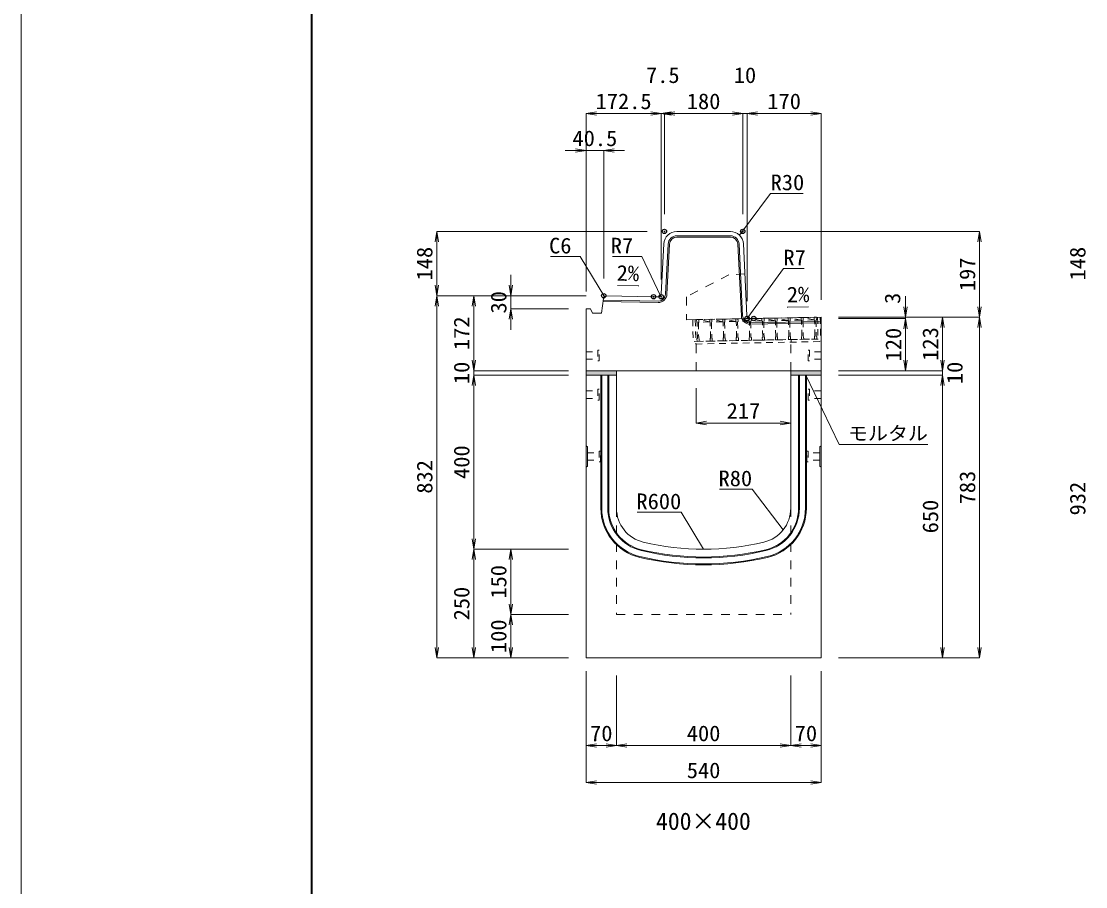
# Model space of a CAD drawing. Units: millimetres at full size. Extents: x -22536 to 51867, y -19720 to 38340.
# Drawn here: x -12402 to -9957, y 19443 to 21431 of the extents above; entities that cross this region are included whole.
import ezdxf
from ezdxf.enums import TextEntityAlignment as Align

# ---------------------------------------------------------------- set-up
doc = ezdxf.new("R2010")
doc.units = ezdxf.units.MM
doc.header["$LTSCALE"] = 20
doc.header["$PDMODE"] = 32
doc.header["$PDSIZE"] = 10
doc.linetypes.add('USER1', pattern=[2, 1, -1])
doc.linetypes.add('USER2', pattern=[1.35, 0.75, -0.6])
for name, color, linetype, lineweight in [('0_2', 5, 'Continuous', 13), ('インサート', 3, 'USER2', 9), ('グレーチング', 7, 'USER2', 5), ('モルタル', 7, 'Continuous', 9), ('受枠', 3, 'USER2', 9), ('図枠', 7, 'Continuous', 5), ('寸法線', 7, 'Continuous', 13), ('引出線', 4, 'Continuous', 13), ('本体', 2, 'Continuous', 13), ('目地', 132, 'Continuous', 5)]:
    doc.layers.add(name, color=color, linetype=linetype, lineweight=lineweight)
doc.layers.add('作業エリア', color=11, linetype='Continuous')
doc.layers.add('文字', color=7, linetype='Continuous')
doc.styles.add('ＭＳ 明朝', font='')
doc.styles.get('ＭＳ 明朝').set_extended_font_data('MS Mincho')

# ---------------------------------------------------------------- blocks, each defined once
blk = doc.blocks.new('open_arrow')
at = {"color": 0, "linetype": 'Continuous', "lineweight": -2}
blk.add_lwpolyline([(7.5, 1.25), (0, 0), (7.5, -1.25)], dxfattribs=at)

msp = doc.modelspace()

# ---------------------------------------------------------------- hatches: boundary and pattern name
at = {"layer": 'モルタル'}
for points in [[(-11034.44, 20618.16), (-11034.44, 20628.16), (-11104.44, 20628.16), (-11104.44, 20618.16)], [(-10564.44, 20618.16), (-10564.44, 20628.16), (-10634.44, 20628.16), (-10634.44, 20618.16)]]:
    msp.add_hatch(color=256, dxfattribs=at).paths.add_polyline_path(points)

# ---------------------------------------------------------------- linework, layer by layer
at = {"layer": '0_2'}
msp.add_line((-12401.66, 38340.08), (-12401.66, 16419.83), dxfattribs=at)
at = {"layer": 'インサート'}
for p, q in [((-11104.44, 20671.66), (-11077.44, 20671.66)), ((-11104.44, 20671.66), (-11104.44, 20654.66)), ((-11074.44, 20675.66), (-11077.44, 20675.66)), ((-11077.44, 20675.66), (-11077.44, 20650.66)), ((-11074.44, 20650.66), (-11074.44, 20675.66)), ((-10594.44, 20675.66), (-10591.44, 20675.66)), ((-10594.44, 20650.66), (-10594.44, 20675.66)), ((-10591.44, 20675.66), (-10591.44, 20650.66)), ((-10564.44, 20671.66), (-10591.44, 20671.66)), ((-10564.44, 20671.66), (-10564.44, 20654.66)), ((-11104.44, 20654.66), (-11077.44, 20654.66)), ((-11077.44, 20650.66), (-11074.44, 20650.66)), ((-10591.44, 20650.66), (-10594.44, 20650.66)), ((-10564.44, 20654.66), (-10591.44, 20654.66)), ((-11104.44, 20581.66), (-11077.44, 20581.66)), ((-11104.44, 20581.66), (-11104.44, 20564.66)), ((-11104.44, 20564.66), (-11077.44, 20564.66)), ((-11074.44, 20585.66), (-11077.44, 20585.66)), ((-11077.44, 20585.66), (-11077.44, 20560.66)), ((-11074.44, 20560.66), (-11074.44, 20585.66)), ((-10594.44, 20585.66), (-10591.44, 20585.66)), ((-10594.44, 20560.66), (-10594.44, 20585.66)), ((-10591.44, 20585.66), (-10591.44, 20560.66)), ((-10564.44, 20581.66), (-10591.44, 20581.66)), ((-10564.44, 20564.66), (-10591.44, 20564.66)), ((-10564.44, 20581.66), (-10564.44, 20564.66)), ((-11077.44, 20560.66), (-11074.44, 20560.66)), ((-10591.44, 20560.66), (-10594.44, 20560.66)), ((-11101.24, 20439.66), (-11074.24, 20439.66)), ((-11101.24, 20439.66), (-11101.24, 20422.66)), ((-11071.24, 20443.66), (-11074.24, 20443.66)), ((-11074.24, 20443.66), (-11074.24, 20418.66)), ((-11071.24, 20418.66), (-11071.24, 20443.66)), ((-10597.64, 20443.66), (-10594.64, 20443.66)), ((-10597.64, 20418.66), (-10597.64, 20443.66)), ((-10594.64, 20443.66), (-10594.64, 20418.66)), ((-10567.64, 20439.66), (-10594.64, 20439.66)), ((-10567.64, 20439.66), (-10567.64, 20422.66)), ((-11101.24, 20422.66), (-11074.24, 20422.66)), ((-11074.24, 20418.66), (-11071.24, 20418.66)), ((-10594.64, 20418.66), (-10597.64, 20418.66)), ((-10567.64, 20422.66), (-10594.64, 20422.66))]:
    msp.add_line(p, q, dxfattribs=at)
at = {"layer": 'グレーチング'}
for p, q in [((-10850.47, 20745.63), (-10575.52, 20750.95)), ((-10820.36, 20740.21), (-10845.47, 20745.72)), ((-10820.36, 20740.21), (-10845.35, 20739.73)), ((-10790.36, 20740.79), (-10815.48, 20746.31)), ((-10790.36, 20740.79), (-10815.36, 20740.31)), ((-10760.37, 20741.37), (-10785.48, 20746.89)), ((-10760.37, 20741.37), (-10785.37, 20740.89)), ((-10730.38, 20741.95), (-10755.49, 20747.47)), ((-10730.38, 20741.95), (-10755.37, 20741.47)), ((-10700.38, 20742.53), (-10725.49, 20748.05)), ((-10700.38, 20742.53), (-10725.38, 20742.05)), ((-10670.39, 20743.11), (-10695.5, 20748.63)), ((-10670.39, 20743.11), (-10695.38, 20742.63)), ((-10640.39, 20743.69), (-10665.5, 20749.21)), ((-10640.39, 20743.69), (-10665.39, 20743.21)), ((-10610.4, 20744.27), (-10635.51, 20749.79)), ((-10610.4, 20744.27), (-10635.39, 20743.79)), ((-10580.4, 20744.85), (-10605.52, 20750.37)), ((-10580.4, 20744.85), (-10605.4, 20744.37)), ((-10849.5, 20695.64), (-10574.55, 20700.96))]:
    msp.add_line(p, q, dxfattribs=at)
for points in [[(-10850.47, 20745.63), (-10845.47, 20745.72), (-10845.35, 20739.73), (-10846.33, 20738.71), (-10845.64, 20702.71), (-10844.62, 20701.73), (-10844.5, 20695.73), (-10849.5, 20695.64), (-10849.62, 20701.64), (-10848.64, 20702.66), (-10849.33, 20738.65), (-10850.35, 20739.63)], [(-10815.64, 20703.29), (-10814.62, 20702.31), (-10814.51, 20696.31), (-10819.51, 20696.22), (-10819.62, 20702.22), (-10818.64, 20703.24), (-10819.34, 20739.23), (-10820.36, 20740.21), (-10820.47, 20746.21), (-10815.48, 20746.31), (-10815.36, 20740.31), (-10816.34, 20739.29)], [(-10785.65, 20703.87), (-10784.63, 20702.89), (-10784.51, 20696.9), (-10789.51, 20696.8), (-10789.63, 20702.8), (-10788.65, 20703.82), (-10789.35, 20739.81), (-10790.36, 20740.79), (-10790.48, 20746.79), (-10785.48, 20746.89), (-10785.37, 20740.89), (-10786.35, 20739.87)], [(-10755.65, 20704.45), (-10754.64, 20703.47), (-10754.52, 20697.48), (-10759.52, 20697.38), (-10759.63, 20703.38), (-10758.65, 20704.4), (-10759.35, 20740.39), (-10760.37, 20741.37), (-10760.49, 20747.37), (-10755.49, 20747.47), (-10755.37, 20741.47), (-10756.35, 20740.45)], [(-10725.66, 20705.04), (-10724.64, 20704.06), (-10724.52, 20698.06), (-10729.52, 20697.96), (-10729.64, 20703.96), (-10728.66, 20704.98), (-10729.36, 20740.97), (-10730.38, 20741.95), (-10730.49, 20747.95), (-10725.49, 20748.05), (-10725.38, 20742.05), (-10726.36, 20741.03)], [(-10698.67, 20705.56), (-10699.36, 20741.55), (-10700.38, 20742.53), (-10700.5, 20748.53), (-10695.5, 20748.63), (-10695.38, 20742.63), (-10696.36, 20741.61), (-10695.67, 20705.62), (-10694.65, 20704.64), (-10694.53, 20698.64), (-10699.53, 20698.54), (-10699.65, 20704.54)], [(-10668.67, 20706.14), (-10669.37, 20742.13), (-10670.39, 20743.11), (-10670.5, 20749.11), (-10665.5, 20749.21), (-10665.39, 20743.21), (-10666.37, 20742.19), (-10665.67, 20706.2), (-10664.65, 20705.22), (-10664.54, 20699.22), (-10669.54, 20699.12), (-10669.65, 20705.12)], [(-10635.39, 20743.79), (-10636.37, 20742.77), (-10635.68, 20706.78), (-10634.66, 20705.8), (-10634.54, 20699.8), (-10639.54, 20699.7), (-10639.66, 20705.7), (-10638.68, 20706.72), (-10639.37, 20742.71), (-10640.39, 20743.69), (-10640.51, 20749.69), (-10635.51, 20749.79)], [(-10605.4, 20744.37), (-10606.38, 20743.35), (-10605.68, 20707.36), (-10604.66, 20706.38), (-10604.55, 20700.38), (-10609.55, 20700.28), (-10609.66, 20706.28), (-10608.68, 20707.3), (-10609.38, 20743.29), (-10610.4, 20744.27), (-10610.51, 20750.27), (-10605.52, 20750.37)], [(-10579.55, 20700.86), (-10579.67, 20706.86), (-10578.69, 20707.88), (-10579.38, 20743.87), (-10580.4, 20744.85), (-10580.52, 20750.85), (-10575.52, 20750.95), (-10575.4, 20744.95), (-10576.38, 20743.93), (-10575.69, 20707.94), (-10574.67, 20706.96), (-10574.55, 20700.96)]]:
    msp.add_lwpolyline(points, close=True, dxfattribs=at)
at = {"layer": 'モルタル'}
for points in [[(-11104.44, 20628.16), (-11034.44, 20628.16), (-11034.44, 20618.16), (-11104.44, 20618.16)], [(-10634.44, 20628.16), (-10564.44, 20628.16), (-10564.44, 20618.16), (-10634.44, 20618.16)]]:
    msp.add_lwpolyline(points, close=True, dxfattribs=at)
at = {"layer": '作業エリア'}
for p in [(-10924.44, 20948.16), (-10744.44, 20948.16), (-11063.94, 20800.38), (-10949.44, 20798.16), (-10931.94, 20798.16), (-10734.44, 20748.16), (-10719.44, 20748.16)]:
    msp.add_point(p, dxfattribs=at)
at = {"layer": '受枠'}
for p, q in [((-10859.47, 20745.45), (-10566.52, 20751.12)), ((-10859.47, 20745.45), (-10858.5, 20695.46)), ((-10853.47, 20745.57), (-10852.38, 20689.58)), ((-10572.52, 20751.01), (-10571.55, 20701.02)), ((-10566.52, 20751.12), (-10565.44, 20695.13)), ((-10571.55, 20701.02), (-10858.5, 20695.46)), ((-10852.38, 20689.58), (-10565.44, 20695.13))]:
    msp.add_line(p, q, dxfattribs=at)
at = {"layer": '受枠', "linetype": 'Continuous'}
msp.add_line((-10633.54, 20699.82), (-10633.43, 20693.82), dxfattribs=at)
at = {"layer": '図枠', "lineweight": 40}
msp.add_line((-11734.44, 17520), (-11734.44, 23060), dxfattribs=at)
at = {"layer": '寸法線'}
for p, q in [((-11104.44, 21219.25), (-10883.94, 21219.25)), ((-11104.44, 20810.38), (-11104.44, 21219.25)), ((-10979.94, 21219.25), (-10876.44, 21219.25)), ((-10931.94, 20838.16), (-10931.94, 21219.25)), ((-10931.94, 20838.16), (-10931.94, 21219.25)), ((-10924.44, 20988.16), (-10924.44, 21219.25)), ((-10924.44, 21219.25), (-10744.44, 21219.25)), ((-10924.44, 20988.16), (-10924.44, 21219.25)), ((-10792.44, 21219.25), (-10686.44, 21219.25)), ((-10744.44, 20988.16), (-10744.44, 21219.25)), ((-10744.44, 20988.16), (-10744.44, 21219.25)), ((-10734.44, 20788.16), (-10734.44, 21219.25)), ((-10734.44, 21219.25), (-10564.44, 21219.25)), ((-10734.44, 20788.16), (-10734.44, 21219.25)), ((-10564.44, 20791.16), (-10564.44, 21219.25)), ((-11152.44, 21134.25), (-11015.94, 21134.25)), ((-11104.44, 20810.38), (-11104.44, 21134.25)), ((-11063.94, 20840.38), (-11063.94, 21134.25)), ((-11447.38, 20948.16), (-11447.38, 20800.38)), ((-10964.44, 20948.16), (-11447.38, 20948.16)), ((-10704.44, 20948.16), (-10200.66, 20948.16)), ((-10200.66, 20948.16), (-10200.66, 20751.16)), ((-11277.38, 20848.38), (-11277.38, 20722.38)), ((-11103.94, 20800.38), (-11447.38, 20800.38)), ((-11447.38, 19968.16), (-11447.38, 20800.38)), ((-11103.94, 20800.38), (-11447.38, 20800.38)), ((-11362.38, 20800.38), (-11362.38, 20628.16)), ((-11103.94, 20800.38), (-11362.38, 20800.38)), ((-11103.94, 20800.38), (-11277.38, 20800.38)), ((-10370.66, 20799.16), (-10370.66, 20700.16)), ((-11144.44, 20770.38), (-11277.38, 20770.38)), ((-10524.44, 20751.16), (-10370.66, 20751.16)), ((-10524.44, 20751.16), (-10285.66, 20751.16)), ((-10524.44, 20751.16), (-10200.66, 20751.16)), ((-10524.44, 20751.16), (-10200.66, 20751.16)), ((-10524.44, 20748.16), (-10370.66, 20748.16)), ((-10524.44, 20748.16), (-10370.66, 20748.16)), ((-10370.66, 20748.16), (-10370.66, 20628.16)), ((-10285.66, 20751.16), (-10285.66, 20628.16)), ((-10200.66, 20751.16), (-10200.66, 19968.16)), ((-11362.38, 20676.16), (-11362.38, 20570.16)), ((-10285.66, 20676.16), (-10285.66, 20570.16)), ((-11144.44, 20628.16), (-11362.38, 20628.16)), ((-11144.44, 20628.16), (-11362.38, 20628.16)), ((-11144.44, 20618.16), (-11362.38, 20618.16)), ((-11362.38, 20618.16), (-11362.38, 20218.16)), ((-11144.44, 20618.16), (-11362.38, 20618.16)), ((-10524.44, 20628.16), (-10370.66, 20628.16)), ((-10524.44, 20628.16), (-10285.66, 20628.16)), ((-10524.44, 20628.16), (-10285.66, 20628.16)), ((-10524.44, 20618.16), (-10285.66, 20618.16)), ((-10524.44, 20618.16), (-10285.66, 20618.16)), ((-10285.66, 20618.16), (-10285.66, 19968.16)), ((-10851.44, 20588.16), (-10851.44, 20507.94)), ((-10851.44, 20507.94), (-10634.44, 20507.94)), ((-11144.44, 20218.16), (-11362.38, 20218.16)), ((-11362.38, 19968.16), (-11362.38, 20218.16)), ((-11144.44, 20218.16), (-11362.38, 20218.16)), ((-11277.38, 20218.16), (-11277.38, 20068.16)), ((-11144.44, 20218.16), (-11277.38, 20218.16)), ((-11144.44, 20068.16), (-11277.38, 20068.16)), ((-11277.38, 20068.16), (-11277.38, 19968.16)), ((-11144.44, 20068.16), (-11277.38, 20068.16)), ((-11144.44, 19968.16), (-11447.38, 19968.16)), ((-11144.44, 19968.16), (-11362.38, 19968.16)), ((-11144.44, 19968.16), (-11277.38, 19968.16)), ((-10524.44, 19968.16), (-10285.66, 19968.16)), ((-10524.44, 19968.16), (-10200.66, 19968.16)), ((-11104.44, 19938.16), (-11104.44, 19767.01)), ((-11104.44, 19938.16), (-11104.44, 19682.01)), ((-11034.44, 19928.16), (-11034.44, 19767.01)), ((-11034.44, 19928.16), (-11034.44, 19767.01)), ((-10634.44, 19928.16), (-10634.44, 19767.01)), ((-10634.44, 19928.16), (-10634.44, 19767.01)), ((-10564.44, 19938.16), (-10564.44, 19767.01)), ((-10564.44, 19938.16), (-10564.44, 19682.01)), ((-11104.44, 19767.01), (-11034.44, 19767.01)), ((-11034.44, 19767.01), (-10634.44, 19767.01)), ((-10634.44, 19767.01), (-10564.44, 19767.01)), ((-11104.44, 19682.01), (-10564.44, 19682.01))]:
    msp.add_line(p, q, dxfattribs=at)
at = {"layer": '引出線'}
for points in [[(-10752.3, 20939.9), (-10680.54, 21035.75), (-10605.86, 21035.75)], [(-11061.31, 20797.34), (-11117.96, 20890.44), (-11186.3, 20890.44)], [(-10933.77, 20800.09), (-10976.15, 20890.44), (-11044.08, 20890.44)], [(-10732.6, 20750.09), (-10651.09, 20862.84), (-10603.16, 20862.84)], [(-10983.2, 20823.2), (-11031.94, 20824.18), (-10983.19, 20823.2)], [(-10642.52, 20774.16), (-10593.82, 20775.13), (-10642.56, 20774.16)], [(-10599.44, 20618.16), (-10522.73, 20458.39), (-10319.69, 20458.39)], [(-10651.68, 20262.59), (-10722.94, 20355.69), (-10797.61, 20355.69)], [(-10834.44, 20218.16), (-10885.8, 20302.91), (-10986.81, 20302.91)]]:
    msp.add_lwpolyline(points, dxfattribs=at)
at = {"layer": '本体'}
for p, q in [((-10895.9, 20948.16), (-10772.98, 20948.16)), ((-10931.61, 20804.81), (-10925.86, 20919.66)), ((-10734.77, 20754.81), (-10743.01, 20919.66)), ((-11064.68, 20794.43), (-11068.94, 20760.38)), ((-11064.68, 20794.43), (-11057.94, 20800.26)), ((-10949.44, 20798.16), (-11057.94, 20800.26)), ((-10949.44, 20798.16), (-10938.6, 20798.16)), ((-11104.44, 20770.38), (-11104.44, 20628.16)), ((-11094.44, 20770.38), (-11104.44, 20770.38)), ((-11089.44, 20760.38), (-11094.44, 20770.38)), ((-11068.94, 20760.38), (-11089.44, 20760.38)), ((-10719.44, 20748.16), (-10727.78, 20748.16)), ((-10719.44, 20748.16), (-10564.44, 20751.16)), ((-10564.44, 20628.16), (-10564.44, 20751.16)), ((-10564.44, 20628.16), (-11104.44, 20628.16)), ((-11104.44, 20618.16), (-11104.44, 19968.16)), ((-11034.44, 20618.16), (-11104.44, 20618.16)), ((-11034.44, 20618.16), (-11034.44, 20312.2)), ((-10634.44, 20312.2), (-10634.44, 20618.16)), ((-10564.44, 20618.16), (-10634.44, 20618.16)), ((-10564.44, 19968.16), (-10564.44, 20618.16)), ((-11104.44, 19968.16), (-10564.44, 19968.16))]:
    msp.add_line(p, q, dxfattribs=at)
at = {"layer": '本体', "linetype": 'USER1'}
for p, q in [((-10776.44, 20848.16), (-10873.44, 20798.16)), ((-10739.59, 20851.16), (-10776.44, 20848.16)), ((-10873.44, 20798.16), (-10873.44, 20745.18)), ((-10873.44, 20745.18), (-10719.44, 20748.16)), ((-10851.44, 20628.16), (-10851.44, 20695.6)), ((-10634.44, 20628.16), (-10634.44, 20699.8))]:
    msp.add_line(p, q, dxfattribs=at)
at = {"layer": '本体', "lineweight": 9}
for p, q in [((-11104.44, 20455.66), (-11101.24, 20453.66)), ((-11101.24, 20453.66), (-11101.24, 20408.66)), ((-10564.44, 20455.66), (-10567.64, 20453.66)), ((-10567.64, 20453.66), (-10567.64, 20408.66)), ((-11101.24, 20408.66), (-11104.44, 20406.66)), ((-10567.64, 20408.66), (-10564.44, 20406.66))]:
    msp.add_line(p, q, dxfattribs=at)
at = {"layer": '本体', "linetype": 'USER1', "lineweight": 15}
for p, q in [((-11034.44, 20312.2), (-11034.44, 20068.16)), ((-10634.44, 20312.2), (-10634.44, 20068.16)), ((-11034.44, 20068.16), (-10634.44, 20068.16))]:
    msp.add_line(p, q, dxfattribs=at)
at = {"layer": '本体'}
for centre, radius, start, end in [((-10895.9, 20918.16), 30, 90, 177.13759), ((-10772.98, 20918.16), 30, 2.86241, 90), ((-10938.6, 20805.16), 7, 270, 357.13759), ((-10727.78, 20755.16), 7, 182.86241, 270), ((-10954.44, 20312.2), 80, 180, 256.65764), ((-10714.44, 20312.2), 80, 283.34236, 0), ((-10834.44, 20818.16), 600, 256.65764, 283.34236)]:
    msp.add_arc(centre, radius, start, end, dxfattribs=at)
at = {"layer": '目地'}
for p, q in [((-10772.98, 20938.16), (-10895.9, 20938.16)), ((-10772.98, 20935.16), (-10895.9, 20935.16)), ((-10915.88, 20919.16), (-10921.63, 20804.11)), ((-10912.88, 20919.01), (-10918.63, 20803.96)), ((-10747.75, 20754.01), (-10756, 20919.01)), ((-10744.75, 20754.16), (-10753, 20919.16)), ((-10938.99, 20784.96), (-11065.56, 20787.41)), ((-10938.94, 20787.96), (-11065.19, 20790.4)), ((-10564.44, 20741.16), (-10727.44, 20738.01)), ((-10564.44, 20738.16), (-10727.38, 20735.01)), ((-11070.44, 20618.16), (-11070.44, 20312.2)), ((-11068.44, 20618.16), (-11068.44, 20312.2)), ((-11054.44, 20618.16), (-11054.44, 20312.2)), ((-11052.44, 20618.16), (-11052.44, 20312.2)), ((-10616.44, 20312.2), (-10616.44, 20618.16)), ((-10614.44, 20312.2), (-10614.44, 20618.16)), ((-10600.44, 20312.2), (-10600.44, 20618.16)), ((-10598.44, 20312.2), (-10598.44, 20618.16))]:
    msp.add_line(p, q, dxfattribs=at)
for centre, radius, start, end in [((-10895.9, 20918.16), 20, 90, 177.13759), ((-10895.9, 20918.16), 17, 90, 177.13759), ((-10772.98, 20918.16), 20, 2.86241, 90), ((-10772.98, 20918.16), 17, 2.86241, 90), ((-10938.61, 20804.96), 20, 268.89119, 357.13759), ((-10938.61, 20804.96), 17, 268.89119, 357.13759), ((-10727.77, 20755), 20, 182.86241, 271.10881), ((-10727.77, 20755), 17, 182.86241, 271.10881), ((-10954.44, 20312.2), 116, 180, 256.65764), ((-10954.44, 20312.2), 114, 180, 256.65764), ((-10954.44, 20312.2), 100, 180, 256.65764), ((-10954.44, 20312.2), 98, 180, 256.65764), ((-10714.44, 20312.2), 98, 283.34236, 0), ((-10714.44, 20312.2), 100, 283.34236, 0), ((-10714.44, 20312.2), 114, 283.34236, 360), ((-10714.44, 20312.2), 116, 283.34236, 360), ((-10834.44, 20818.16), 636, 256.65764, 283.34236), ((-10834.44, 20818.16), 634, 256.65764, 283.34236), ((-10834.44, 20818.16), 620, 256.65764, 283.34236), ((-10834.44, 20818.16), 618, 256.65764, 283.34236)]:
    msp.add_arc(centre, radius, start, end, dxfattribs=at)

# ---------------------------------------------------------------- block references
at = {"layer": '寸法線', "xscale": 3.2, "yscale": 3.2}
for p in [(-11104.44, 21219.25), (-10931.94, 21219.25), (-10924.44, 21219.25), (-10924.44, 21219.25), (-10734.44, 21219.25), (-10734.44, 21219.25), (-11063.94, 21134.25), (-10851.44, 20507.94), (-11104.44, 19767.01), (-11034.44, 19767.01), (-10634.44, 19767.01), (-11104.44, 19682.01)]:
    msp.add_blockref('open_arrow', p, dxfattribs=at)
for p, rotation in [((-10931.94, 21219.25), 180), ((-10744.44, 21219.25), 180), ((-10744.44, 21219.25), 180), ((-10564.44, 21219.25), 180), ((-11104.44, 21134.25), 180), ((-11447.38, 20948.16), 270), ((-10200.66, 20948.16), 270), ((-11447.38, 20800.38), 90), ((-11277.38, 20800.38), 90), ((-11447.38, 20800.38), 270), ((-11362.38, 20800.38), 270), ((-11277.38, 20770.38), 270), ((-10370.66, 20751.16), 90), ((-10200.66, 20751.16), 90), ((-10370.66, 20748.16), 270), ((-10370.66, 20748.16), 270), ((-10285.66, 20751.16), 270), ((-10200.66, 20751.16), 270), ((-11362.38, 20628.16), 90), ((-11362.38, 20628.16), 90), ((-10370.66, 20628.16), 90), ((-10285.66, 20628.16), 90), ((-10285.66, 20628.16), 90), ((-11362.38, 20618.16), 270), ((-11362.38, 20618.16), 270), ((-10285.66, 20618.16), 270), ((-10285.66, 20618.16), 270), ((-10634.44, 20507.94), 180), ((-11362.38, 20218.16), 90), ((-11362.38, 20218.16), 270), ((-11277.38, 20218.16), 270), ((-11277.38, 20068.16), 90), ((-11277.38, 20068.16), 270), ((-11447.38, 19968.16), 90), ((-11362.38, 19968.16), 90), ((-11277.38, 19968.16), 90), ((-10285.66, 19968.16), 90), ((-10200.66, 19968.16), 90), ((-11034.44, 19767.01), 180), ((-10634.44, 19767.01), 180), ((-10564.44, 19767.01), 180), ((-10564.44, 19682.01), 180)]:
    msp.add_blockref('open_arrow', p, dxfattribs=dict(at, rotation=rotation))
at = {"layer": '引出線'}
for p, xscale, yscale, rotation in [((-10752.3, 20939.9), 0.16, 0.16, 53.2), ((-10983.2, 20823.2), 0.16, 0.16, 178.9), ((-11061.31, 20797.34), 0.16, 0.16, 121.3), ((-10933.77, 20800.09), 0.16, 0.16, 115.1), ((-10642.52, 20774.16), 0.16, 0.16, 1.1), ((-10732.6, 20750.09), 0.16, 0.16, 54.1), ((-10599.44, 20618.16), 0.16, 0.16, 295.6), ((-10651.68, 20262.59), 0.133, 0.133, 127.4), ((-10834.44, 20218.16), 0.133, 0.133, 121.2)]:
    msp.add_blockref('open_arrow', p, dxfattribs=dict(at, xscale=xscale, yscale=yscale, rotation=rotation))

# ---------------------------------------------------------------- texts
at = {"layer": '寸法線', "style": 'ＭＳ 明朝', "width": 1.05}
for s, p in [('7.5', (-10928.19, 21307.25)), ('10', (-10739.44, 21307.25)), ('172.5', (-11018.19, 21247.25)), ('180', (-10834.44, 21247.25)), ('170', (-10649.44, 21247.25)), ('40.5', (-11084.19, 21162.25)), ('217', (-10742.94, 20535.94)), ('70', (-11069.44, 19795.01)), ('400', (-10834.44, 19795.01)), ('70', (-10599.44, 19795.01)), ('540', (-10834.44, 19710.01))]:
    msp.add_text(s, height=36.03, dxfattribs=at).set_placement(p, align=Align.MIDDLE_CENTER)
for s, p in [('148', (-11475.38, 20874.27)), ('148', (-9975.38, 20874.27)), ('197', (-10228.66, 20849.66)), ('30', (-11305.38, 20785.38)), ('3', (-10400.66, 20794.5)), ('172', (-11390.38, 20714.27)), ('120', (-10398.66, 20688.16)), ('123', (-10313.66, 20689.66)), ('10', (-11390.38, 20623.16)), ('10', (-10257.66, 20623.16)), ('400', (-11390.38, 20418.16)), ('832', (-11475.38, 20384.27)), ('783', (-10228.66, 20359.66)), ('932', (-9975.38, 20334.27)), ('650', (-10313.66, 20293.16)), ('150', (-11305.38, 20143.16)), ('250', (-11390.38, 20093.16)), ('100', (-11305.38, 20018.16))]:
    msp.add_text(s, height=36.03, rotation=90, dxfattribs=at).set_placement(p, align=Align.MIDDLE_CENTER)
at = {"layer": '引出線', "style": 'ＭＳ 明朝', "width": 1.05}
for s, height, p in [('R30', 36.03, (-10680.54, 21078.95)), ('R7', 36.03, (-10651.09, 20906.04)), ('モルタル', 32.02, (-10502.73, 20500.27))]:
    msp.add_text(s, height=height, dxfattribs=at).set_placement(p, align=Align.TOP_LEFT)
for s, p in [('C6', (-11137.96, 20933.64)), ('R7', (-10996.15, 20933.64)), ('R80', (-10722.94, 20398.89)), ('R600', (-10885.8, 20346.11))]:
    msp.add_text(s, height=36.03, dxfattribs=at).set_placement(p, align=Align.TOP_RIGHT)
msp.add_text('2%', height=36.03, rotation=358.854, dxfattribs=at).set_placement((-10982.26, 20870.1), align=Align.TOP_RIGHT)
msp.add_text('2%', height=36.03, rotation=1.146, dxfattribs=at).set_placement((-10643.5, 20821.05), align=Align.TOP_LEFT)
at = {"layer": '文字', "style": 'ＭＳ 明朝'}
msp.add_text('400×400', height=40.03, dxfattribs=at).set_placement((-10834.92, 19593.19), align=Align.MIDDLE_CENTER)

doc.saveas('drawing.dxf')
